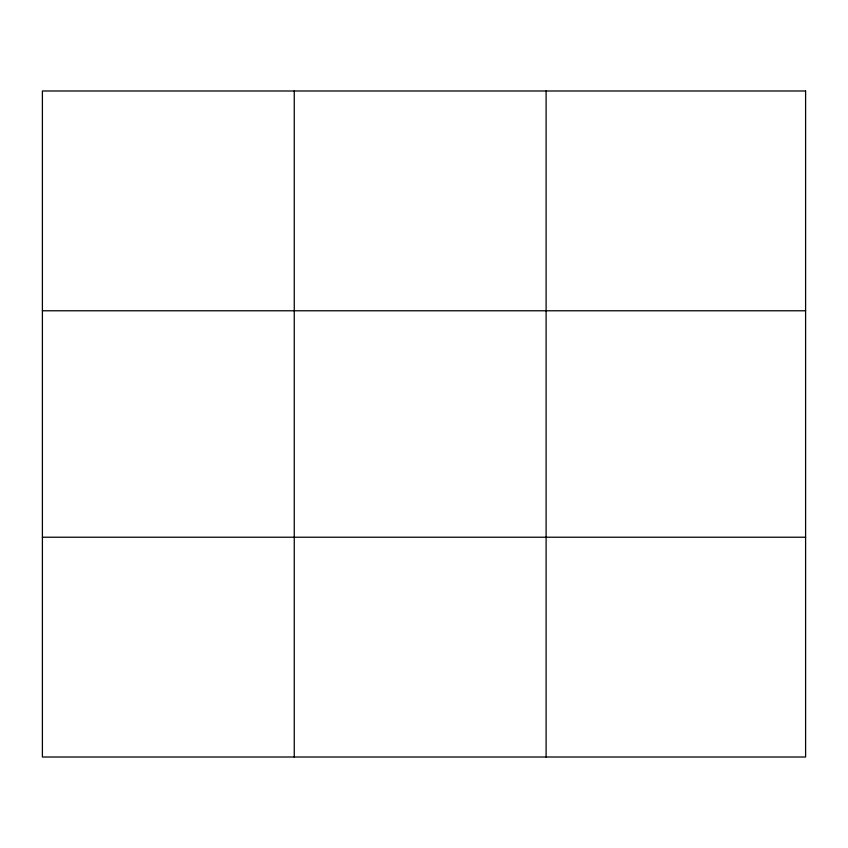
<?xml version="1.0" encoding="UTF-8"?>
<svg xmlns="http://www.w3.org/2000/svg" width="848" height="848" viewBox="0 0 848 848"><rect width="100%" height="100%" fill="white"/><g stroke="black" fill="none" stroke-linecap="round" stroke-linejoin="round"><path stroke-width="1.27" d="M294.256 90.99L294.256 757.01M546.112 90.99L546.112 757.01M42.4 310.781L805.6 310.781M42.4 537.219L805.6 537.219M805.6 90.99L805.6 757.01L42.4 757.01L42.4 90.99L805.6 90.99"/></g></svg>
